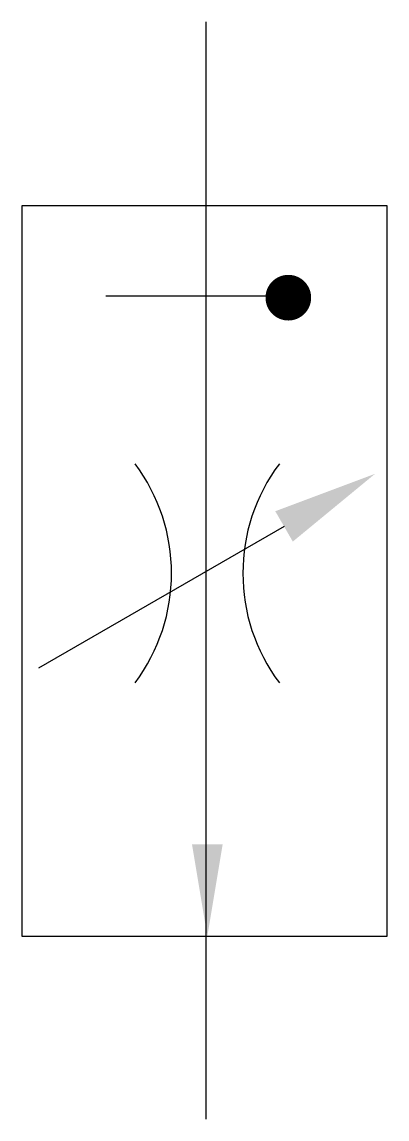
# Model space of a CAD drawing. Extents: x 446.3 to 456.3, y 179.8 to 209.8.
import ezdxf

# ---------------------------------------------------------------- set-up
doc = ezdxf.new("R2010")
doc.units = 0
doc.header["$LTSCALE"] = 5
doc.header["$MEASUREMENT"] = 0
doc.layers.add('11', color=1, linetype='CONTINUOUS')
doc.layers.add('12', color=2, linetype='CONTINUOUS')

# ---------------------------------------------------------------- blocks, each defined once
blk = doc.blocks.new('5237', base_point=(345.201, 24.845))
at = {"layer": '11'}
for centre, start, end in [((345.196, 30.885), 233.1301, 306.8699), ((345.196, 18.931), 53.1301, 126.8699)]:
    blk.add_arc(centre, 5, start, end, dxfattribs=at)
blk = doc.blocks.new('5221', base_point=(319.601, 303.802))
at = {"layer": '11'}
blk.add_line((318.28, 300.922), (315.625, 293.628), dxfattribs=at)
at = {"layer": '12'}
blk.add_solid([(317.829, 301.086), (318.731, 300.758), (319.265, 303.628)], dxfattribs=at)
blk = doc.blocks.new('5234', base_point=(345.201, 81.62))
at = {"layer": '11'}
blk.add_line((345.142, 81.636), (345.142, 86.636), dxfattribs=at)
at = {"layer": '11', "const_width": 0.625}
blk.add_lwpolyline([(344.79, 81.636, 1), (345.415, 81.636, 1)], format="xyb", close=True, dxfattribs=at)

msp = doc.modelspace()

# ---------------------------------------------------------------- linework, layer by layer
at = {"layer": '11'}
for p, q in [((451.387, 209.84), (451.387, 184.803)), ((446.347, 204.808), (446.347, 184.808)), ((456.347, 204.808), (446.347, 204.808)), ((456.347, 184.808), (456.347, 204.808)), ((446.347, 184.808), (456.347, 184.808)), ((451.387, 184.803), (451.387, 179.803))]:
    msp.add_line(p, q, dxfattribs=at)
at = {"layer": '12'}
msp.add_solid([(451.845, 187.323), (451.005, 187.323), (451.425, 184.803)], dxfattribs=at)

# ---------------------------------------------------------------- block references
at = {"layer": '11'}
for name, p, rotation in [('5234', (453.659, 202.389), 90), ('5221', (456.389, 197.386), 320), ('5237', (451.484, 194.75), 90)]:
    msp.add_blockref(name, p, dxfattribs=dict(at, rotation=rotation))

doc.saveas('drawing.dxf')
